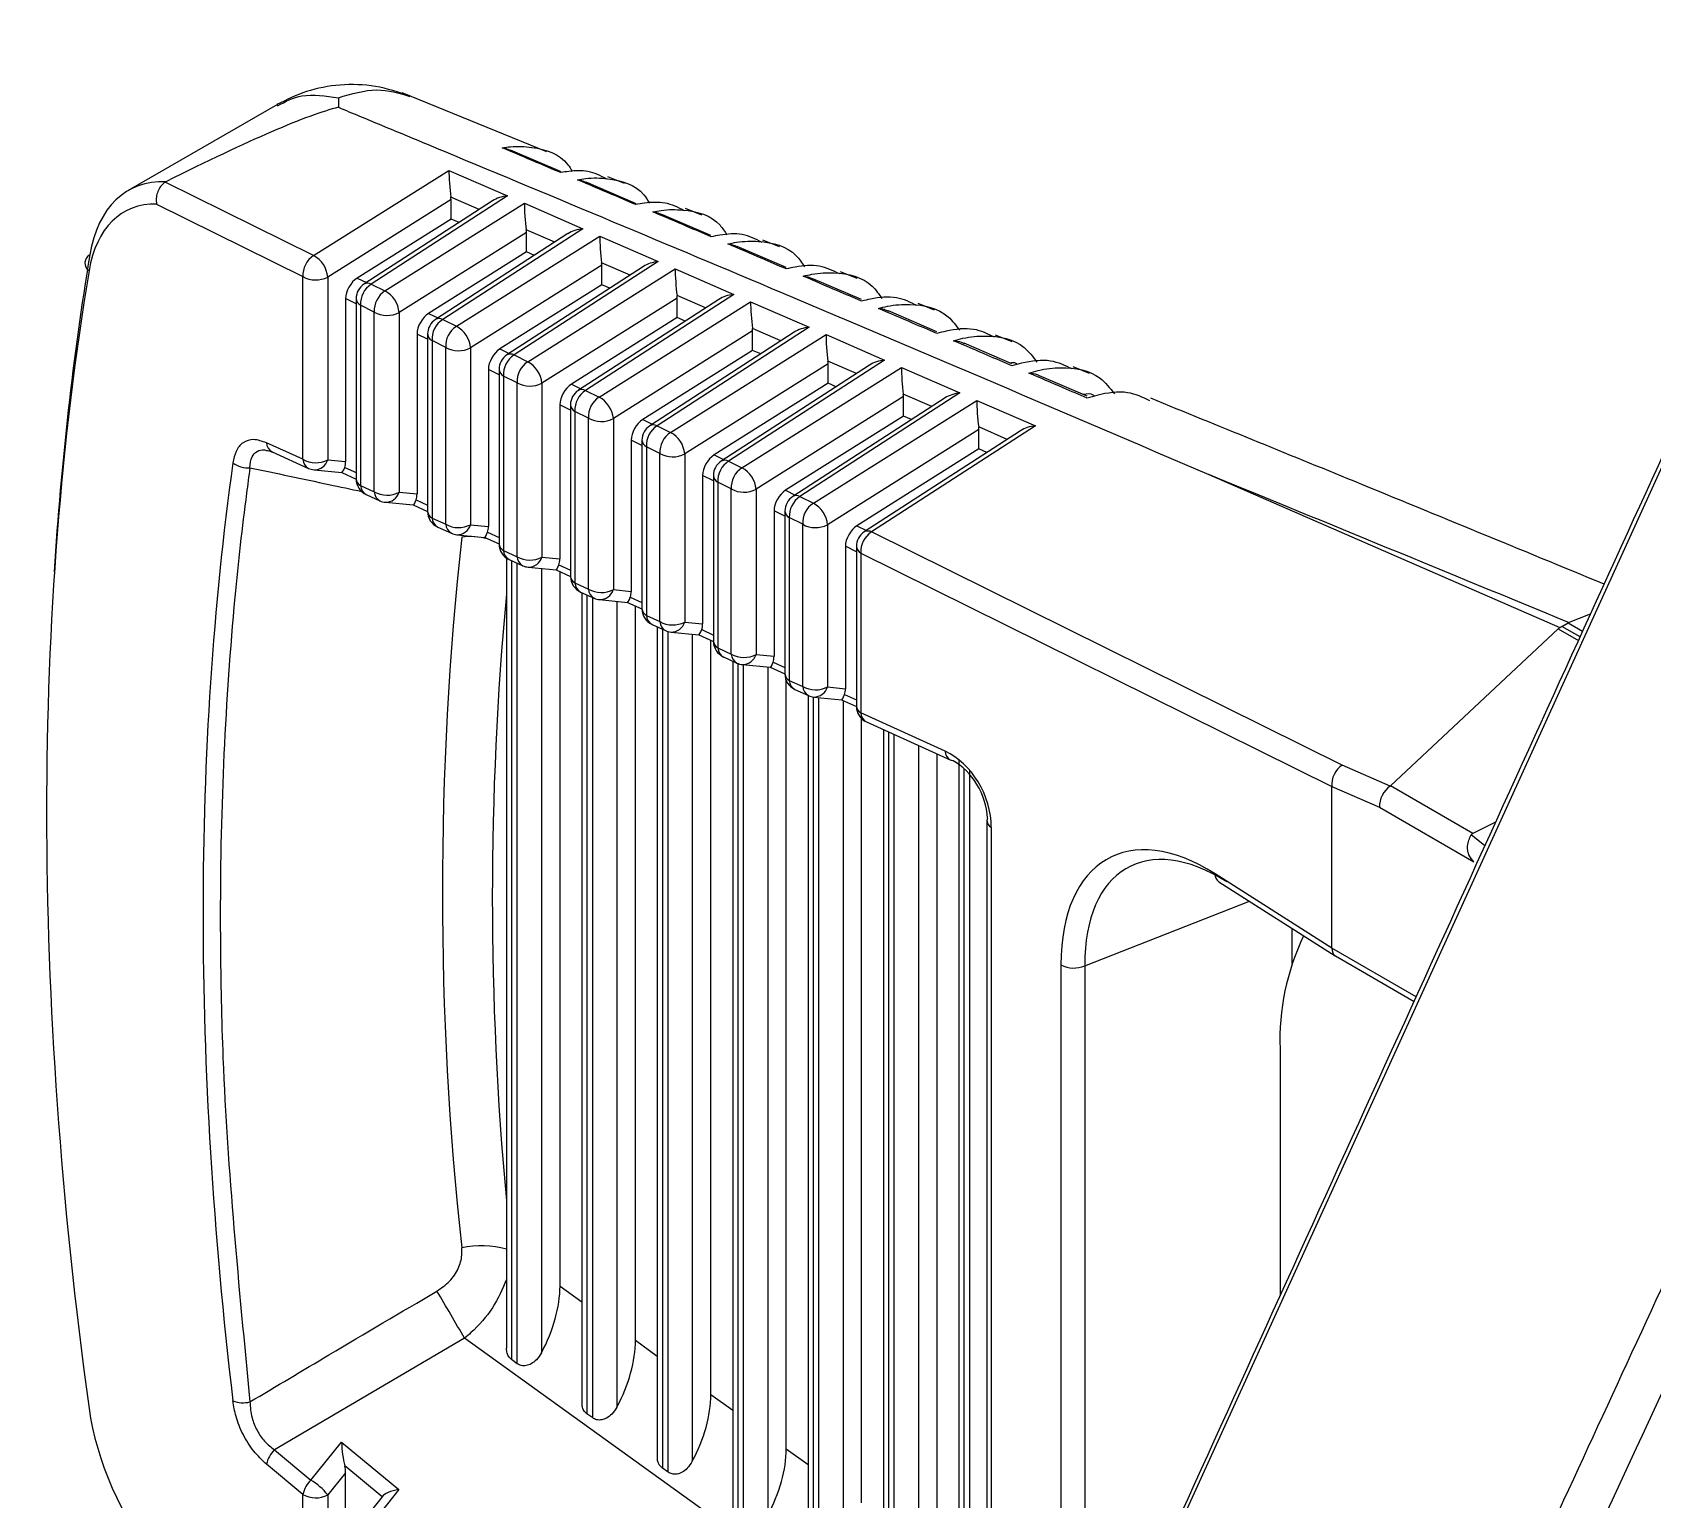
# Model space of a CAD drawing. Extents: x 8 to 113, y 1 to 87.
# Drawn here: x 74.687 to 75.629, y 69.517 to 70.37 of the extents above; entities that cross this region are included whole.
import ezdxf

# ---------------------------------------------------------------- set-up
doc = ezdxf.new("R2010")
doc.units = 0
doc.header["$MEASUREMENT"] = 0
doc.layers.add('OBJECT', color=7, linetype='CONTINUOUS')

msp = doc.modelspace()

# ---------------------------------------------------------------- linework, layer by layer
at = {"layer": 'OBJECT'}
for p, q in [((74.86522, 70.33192), (74.86526, 70.32639)), ((74.98647, 70.30046), (74.90232, 70.33479)), ((74.82977, 70.32811), (74.74311, 70.27808)), ((74.99431, 70.28906), (74.96529, 70.30143)), ((74.85082, 70.24021), (74.92954, 70.28972)), ((74.92954, 70.28972), (74.96353, 70.27491)), ((75.03154, 70.28207), (75.02185, 70.28602)), ((74.76463, 70.2829), (74.7649, 70.28305)), ((74.85082, 70.24021), (74.76463, 70.2829)), ((75.03805, 70.27051), (75.00925, 70.28281)), ((74.75957, 70.2701), (74.84462, 70.22797)), ((74.93071, 70.27278), (74.85906, 70.22771)), ((74.95487, 70.27204), (74.88012, 70.22363)), ((74.96353, 70.27491), (74.88433, 70.22361)), ((74.89233, 70.21965), (74.97338, 70.27063)), ((74.94715, 70.26704), (74.9306, 70.27425)), ((74.93071, 70.26145), (74.93071, 70.27278)), ((74.97338, 70.27063), (75.00737, 70.25582)), ((75.07661, 70.26368), (75.06694, 70.26763)), ((74.93071, 70.26145), (74.87618, 70.22715)), ((74.93537, 70.25941), (74.93071, 70.26145)), ((75.0818, 70.25192), (75.0532, 70.26416)), ((74.97455, 70.25368), (74.90057, 70.20715)), ((74.99871, 70.25295), (74.92167, 70.20305)), ((75.00737, 70.25582), (74.92587, 70.20303)), ((74.93383, 70.19909), (75.01722, 70.25153)), ((74.99099, 70.24795), (74.97444, 70.25516)), ((74.97455, 70.24235), (74.97455, 70.25368)), ((75.01722, 70.25153), (75.05121, 70.23673)), ((75.12168, 70.24529), (75.11204, 70.24923)), ((74.97455, 70.24235), (74.91768, 70.20659)), ((74.97921, 70.24032), (74.97455, 70.24235)), ((75.12555, 70.2333), (75.09715, 70.24547)), ((75.01839, 70.23459), (74.94207, 70.18659)), ((75.04255, 70.23386), (74.96321, 70.18247)), ((75.05121, 70.23673), (74.96742, 70.18245)), ((74.97534, 70.17853), (75.06106, 70.23244)), ((75.03483, 70.22886), (75.01828, 70.23607)), ((75.01839, 70.22326), (75.01839, 70.23459)), ((75.06106, 70.23244), (75.09505, 70.21764)), ((75.16675, 70.22691), (75.15713, 70.23083)), ((74.84462, 70.12179), (74.84462, 70.22797)), ((74.85906, 70.22771), (74.85906, 70.12153)), ((74.87618, 70.22715), (74.88149, 70.22451)), ((74.88433, 70.22361), (74.89233, 70.21965)), ((75.01839, 70.22326), (74.95919, 70.18603)), ((75.02305, 70.22123), (75.01839, 70.22326)), ((75.1693, 70.21465), (75.14109, 70.22675)), ((74.86945, 70.21517), (74.86945, 70.12052)), ((74.87556, 70.21214), (74.86945, 70.21517)), ((74.87556, 70.21523), (74.87556, 70.11042)), ((74.88612, 70.20741), (74.87812, 70.21137)), ((74.87812, 70.21137), (74.87812, 70.10656)), ((75.06223, 70.2155), (74.98358, 70.16603)), ((75.08639, 70.21477), (75.00476, 70.16189)), ((75.09505, 70.21764), (75.00896, 70.16187)), ((75.01685, 70.15796), (75.1049, 70.21335)), ((75.07868, 70.20977), (75.06212, 70.21698)), ((75.06223, 70.20417), (75.06223, 70.2155)), ((75.1049, 70.21335), (75.1389, 70.19854)), ((75.21182, 70.20852), (75.20222, 70.21243)), ((74.88612, 70.10292), (74.88612, 70.20741)), ((74.90057, 70.20715), (74.90057, 70.10266)), ((74.91768, 70.20659), (74.92304, 70.20394)), ((74.92587, 70.20303), (74.93383, 70.19909)), ((75.06223, 70.20417), (75.00069, 70.16547)), ((75.0669, 70.20214), (75.06223, 70.20417)), ((75.21306, 70.19596), (75.18504, 70.208)), ((74.91096, 70.19461), (74.91096, 70.10165)), ((74.9171, 70.19156), (74.91096, 70.19461)), ((74.9171, 70.19465), (74.9171, 70.09153)), ((74.92763, 70.18685), (74.91967, 70.19079)), ((74.91967, 70.19079), (74.91967, 70.08767)), ((75.10607, 70.19641), (75.02509, 70.14547)), ((75.13023, 70.19567), (75.0463, 70.14131)), ((75.1389, 70.19854), (75.05051, 70.14129)), ((75.05835, 70.1374), (75.14874, 70.19425)), ((75.12252, 70.19067), (75.10596, 70.19788)), ((75.10607, 70.18508), (75.10607, 70.19641)), ((75.14874, 70.19425), (75.18274, 70.17945)), ((75.25689, 70.19013), (75.24731, 70.19404)), ((75.67007, 70.19531), (75.30844, 69.40181)), ((74.92763, 70.08405), (74.92763, 70.18685)), ((74.94207, 70.18659), (74.94207, 70.0838)), ((74.95919, 70.18603), (74.96458, 70.18336)), ((74.96742, 70.18245), (74.97534, 70.17853)), ((75.10607, 70.18508), (75.0422, 70.14491)), ((75.11074, 70.18304), (75.10607, 70.18508)), ((75.25681, 70.17725), (75.22898, 70.18922)), ((74.95247, 70.17405), (74.95247, 70.08279)), ((74.95865, 70.17098), (74.95247, 70.17405)), ((74.95865, 70.17407), (74.95865, 70.07265)), ((75.14991, 70.17731), (75.06659, 70.12491)), ((75.17407, 70.17658), (75.08785, 70.12073)), ((75.18274, 70.17945), (75.09205, 70.12071)), ((75.09986, 70.11684), (75.19258, 70.17516)), ((75.16636, 70.17158), (75.1498, 70.17879)), ((75.14991, 70.16598), (75.14991, 70.17731)), ((75.19258, 70.17516), (75.22658, 70.16036)), ((75.30197, 70.17174), (75.2924, 70.17564)), ((74.96914, 70.16629), (74.96121, 70.17021)), ((74.96121, 70.17021), (74.96121, 70.06879)), ((74.96914, 70.06519), (74.96914, 70.16629)), ((74.98358, 70.16603), (74.98358, 70.06493)), ((75.00069, 70.16547), (75.00613, 70.16278)), ((75.14991, 70.16598), (75.08371, 70.12434)), ((75.15458, 70.16395), (75.14991, 70.16598)), ((75.30057, 70.1585), (75.27293, 70.17041)), ((74.99397, 70.15348), (74.99397, 70.06392)), ((75.00019, 70.15041), (74.99397, 70.15348)), ((75.00019, 70.15349), (75.00019, 70.05377)), ((75.00896, 70.16187), (75.01685, 70.15796)), ((75.19375, 70.15822), (75.1081, 70.10435)), ((75.21792, 70.15749), (75.12939, 70.10015)), ((75.22658, 70.16036), (75.1336, 70.10013)), ((75.14137, 70.09628), (75.23642, 70.15607)), ((75.2102, 70.15249), (75.19364, 70.1597)), ((75.19375, 70.14689), (75.19375, 70.15822)), ((75.23642, 70.15607), (75.27042, 70.14126)), ((75.01064, 70.14573), (75.00276, 70.14963)), ((75.00276, 70.14963), (75.00276, 70.04991)), ((75.01064, 70.04632), (75.01064, 70.14573)), ((75.02509, 70.14547), (75.02509, 70.04607)), ((75.0422, 70.14491), (75.04767, 70.1422)), ((75.19375, 70.14689), (75.12521, 70.10378)), ((75.19842, 70.14486), (75.19375, 70.14689)), ((75.05051, 70.14129), (75.05835, 70.1374)), ((75.23759, 70.13913), (75.14961, 70.08379)), ((75.26176, 70.1384), (75.17093, 70.07957)), ((75.27042, 70.14126), (75.17514, 70.07955)), ((75.25404, 70.1334), (75.23748, 70.1406)), ((75.23759, 70.1278), (75.23759, 70.13913)), ((74.84462, 70.12179), (74.82345, 70.13141)), ((74.82471, 70.12665), (74.82629, 70.12624)), ((74.82675, 70.12616), (74.84791, 70.11654)), ((75.03548, 70.13292), (75.03548, 70.04506)), ((75.04174, 70.12983), (75.03548, 70.13292)), ((75.04174, 70.13291), (75.04174, 70.03489)), ((75.05215, 70.12517), (75.0443, 70.12905)), ((75.0443, 70.12905), (75.0443, 70.03103)), ((75.05215, 70.02746), (75.05215, 70.12517)), ((75.06659, 70.12491), (75.06659, 70.0272)), ((75.23759, 70.1278), (75.16672, 70.08322)), ((75.24226, 70.12577), (75.23759, 70.1278)), ((74.85108, 70.11569), (74.86729, 70.11412)), ((74.85906, 70.12153), (74.86945, 70.12052)), ((74.86891, 70.11712), (74.87556, 70.1141)), ((75.08371, 70.12434), (75.08922, 70.12162)), ((75.09205, 70.12071), (75.09986, 70.11684)), ((74.86728, 70.11412), (74.87556, 70.11035)), ((74.87812, 70.10656), (74.88612, 70.10292)), ((75.07699, 70.11236), (75.07699, 70.02619)), ((75.08328, 70.10925), (75.07699, 70.11236)), ((75.08328, 70.11234), (75.08328, 70.016)), ((75.09366, 70.10461), (75.08585, 70.10847)), ((75.08585, 70.10847), (75.08585, 70.01214)), ((75.37122, 70.11295), (75.57526, 70.02409)), ((74.88142, 70.10131), (74.88942, 70.09768)), ((74.89259, 70.09683), (74.9088, 70.09525)), ((74.90057, 70.10266), (74.91096, 70.10165)), ((74.91042, 70.09825), (74.9171, 70.09521)), ((75.09366, 70.00859), (75.09366, 70.10461)), ((75.1081, 70.10435), (75.1081, 70.00834)), ((75.12521, 70.10378), (75.13076, 70.10104)), ((75.1336, 70.10013), (75.14137, 70.09628)), ((74.90878, 70.09525), (74.9171, 70.09147)), ((74.91967, 70.08767), (74.92763, 70.08405)), ((75.11849, 70.0918), (75.11849, 70.00733)), ((75.12483, 70.08867), (75.11849, 70.0918)), ((75.12483, 70.09176), (75.12483, 69.99712)), ((75.13516, 70.08404), (75.12739, 70.08789)), ((75.12739, 70.08789), (75.12739, 69.99326)), ((74.92296, 70.08243), (74.93093, 70.07881)), ((74.93409, 70.07796), (74.95031, 70.07638)), ((74.94207, 70.0838), (74.95247, 70.08279)), ((74.95192, 70.07939), (74.95865, 70.07633)), ((75.13516, 69.98973), (75.13516, 70.08404)), ((75.14961, 70.08379), (75.14961, 69.98947)), ((75.16672, 70.08322), (75.17231, 70.08046)), ((75.44877, 69.94401), (75.17514, 70.07955)), ((74.95029, 70.07639), (74.95865, 70.07259)), ((74.96121, 70.06879), (74.96914, 70.06519)), ((75.16, 70.07124), (75.16, 69.98846)), ((75.16637, 70.06809), (75.16, 70.07124)), ((75.16637, 70.07118), (75.16637, 69.97824)), ((74.96296, 70.06443), (74.96296, 69.60524)), ((74.96451, 70.06355), (74.97243, 70.05995)), ((74.96589, 70.06292), (74.96589, 69.59856)), ((74.96924, 69.59615), (74.96924, 70.0614)), ((74.9756, 70.0591), (74.99181, 70.05752)), ((74.98358, 70.06493), (74.99397, 70.06392)), ((74.99343, 70.06052), (75.00019, 70.05745)), ((75.16894, 70.06731), (75.44274, 69.93169)), ((75.16894, 70.06731), (75.16894, 69.97438)), ((74.98332, 70.05835), (74.98332, 69.60248)), ((74.99179, 70.05752), (75.00019, 70.0537)), ((74.99408, 69.6413), (74.99408, 70.05648)), ((75.00276, 70.04991), (75.01064, 70.04632)), ((75.00605, 70.04467), (75.01394, 70.04108)), ((75.0068, 70.04433), (75.0068, 69.57372)), ((75.00973, 70.04299), (75.00973, 69.56704)), ((75.01308, 69.56463), (75.01308, 70.04147)), ((75.01711, 70.04023), (75.03332, 70.03865)), ((75.02509, 70.04607), (75.03548, 70.04506)), ((75.03494, 70.04166), (75.04174, 70.03857)), ((75.02716, 70.03925), (75.02716, 69.57095)), ((75.0333, 70.03866), (75.04174, 70.03482)), ((75.03792, 69.60977), (75.03792, 70.03656)), ((75.0443, 70.03103), (75.05215, 70.02746)), ((75.58039, 70.02699), (75.59321, 70.03203)), ((75.0476, 70.02578), (75.05545, 70.02222)), ((75.05064, 70.0244), (75.05064, 69.54219)), ((75.05357, 70.02307), (75.05357, 69.53551)), ((75.05692, 69.5331), (75.05692, 70.02168)), ((75.05861, 70.02137), (75.07483, 70.01979)), ((75.06659, 70.0272), (75.07699, 70.02619)), ((75.07644, 70.02279), (75.08328, 70.01968)), ((75.47687, 69.93197), (75.57445, 70.02325)), ((75.57445, 70.02325), (75.58613, 70.01651)), ((75.57643, 70.0247), (75.58011, 70.02682)), ((75.58706, 70.01857), (75.57643, 70.0247)), ((75.58011, 70.02682), (75.5886, 70.02192)), ((75.071, 70.02016), (75.071, 69.53943)), ((75.07481, 70.01979), (75.08328, 70.01594)), ((75.08176, 69.57825), (75.08176, 70.01663)), ((75.08585, 70.01214), (75.09366, 70.00859)), ((75.08914, 70.0069), (75.09695, 70.00335)), ((75.09448, 70.00447), (75.09448, 69.51067)), ((75.09741, 70.00316), (75.09741, 69.50399)), ((75.10012, 70.0025), (75.11633, 70.00092)), ((75.10076, 69.50158), (75.10076, 70.00244)), ((75.1081, 70.00834), (75.11849, 70.00733)), ((75.11795, 70.00393), (75.12483, 70.0008)), ((75.11484, 70.00107), (75.11484, 69.5079)), ((75.11631, 70.00092), (75.12483, 69.99706)), ((75.1256, 69.54672), (75.1256, 69.99326)), ((75.12739, 69.99326), (75.13516, 69.98973)), ((75.13069, 69.98802), (75.13846, 69.98449)), ((75.13832, 69.98455), (75.13832, 69.47914)), ((75.14125, 69.98368), (75.14125, 69.47246)), ((75.14163, 69.98364), (75.15784, 69.98206)), ((75.14961, 69.98947), (75.16, 69.98846)), ((75.15946, 69.98506), (75.16637, 69.98192)), ((75.1446, 69.47005), (75.1446, 69.98335)), ((75.15782, 69.98206), (75.16637, 69.97817)), ((75.15868, 69.98167), (75.15868, 69.47638)), ((75.21798, 69.95209), (75.16894, 69.97438)), ((75.16944, 69.5152), (75.16944, 69.97103)), ((75.17223, 69.96913), (75.22127, 69.94685)), ((75.18216, 69.96462), (75.18216, 69.44762)), ((75.18509, 69.96329), (75.18509, 69.44094)), ((75.18844, 69.43853), (75.18844, 69.96177)), ((75.20252, 69.95537), (75.20252, 69.44485)), ((75.21328, 69.48367), (75.21328, 69.95048)), ((75.226, 69.94713), (75.226, 69.4161)), ((75.22893, 69.94208), (75.22893, 69.40941)), ((75.23228, 69.407), (75.23228, 69.94106)), ((75.47671, 69.93184), (75.44877, 69.94401)), ((75.44274, 69.83775), (75.44274, 69.93163)), ((75.44274, 69.93163), (75.47044, 69.91957)), ((75.52472, 69.90435), (75.47687, 69.93197)), ((75.47044, 69.91957), (75.52527, 69.88791)), ((75.24226, 69.91178), (75.24226, 69.3636)), ((75.53797, 69.9109), (75.52472, 69.90435)), ((75.24482, 69.90792), (75.24482, 69.36508)), ((75.53175, 69.89722), (75.52388, 69.90358)), ((75.44274, 69.83775), (75.375, 69.88084)), ((75.37707, 69.87626), (75.44475, 69.83321)), ((75.2992, 69.82749), (75.39486, 69.86494)), ((75.41981, 69.82871), (75.41981, 69.84908)), ((75.44274, 69.83775), (75.44274, 69.83775)), ((75.4918, 69.80943), (75.44274, 69.83775)), ((75.44488, 69.83314), (75.49058, 69.80675)), ((75.28534, 69.38847), (75.28534, 69.82805)), ((75.2992, 69.82749), (75.2992, 69.39647)), ((75.41269, 69.77909), (75.41269, 69.63554)), ((74.99408, 69.6413), (75.0068, 69.63215)), ((74.93852, 69.611), (74.8281, 69.54611)), ((75.24226, 69.39259), (74.93852, 69.611)), ((75.03792, 69.60977), (75.05064, 69.60063)), ((74.96924, 69.59615), (74.96589, 69.59856)), ((75.08176, 69.57825), (75.09448, 69.5691)), ((75.01308, 69.56463), (75.00973, 69.56704)), ((74.84926, 69.52856), (74.86711, 69.55055)), ((74.86711, 69.55055), (74.90032, 69.52303)), ((74.8281, 69.54611), (74.84926, 69.52856)), ((75.1256, 69.54672), (75.13832, 69.53758)), ((74.84462, 69.52016), (74.82345, 69.5377)), ((74.86945, 69.53271), (74.85906, 69.5199)), ((74.89063, 69.5188), (74.86891, 69.5368)), ((74.86945, 69.43806), (74.86945, 69.53271)), ((75.05692, 69.5331), (75.05357, 69.53551)), ((74.90032, 69.52303), (74.88277, 69.50079)), ((74.84462, 69.41397), (74.84462, 69.52016)), ((74.85906, 69.5199), (74.85906, 69.41372)), ((74.89066, 69.51884), (74.87771, 69.50245))]:
    msp.add_line(p, q, dxfattribs=at)
at = {"layer": 'OBJECT', "flags": 128}
msp.add_lwpolyline([(75.22262, 69.94646), (75.22173, 69.94667), (75.22127, 69.94685)], dxfattribs=at)
at = {"layer": 'OBJECT'}
for centre, radius, start, end in [((74.7233, 70.23588), 0.00543, 117.55045, 236.57987), ((74.85821, 70.22877), 0.01361, 122.85681, 183.38222), ((74.8432, 70.22622), 0.01593, 5.38115, 61.42717), ((74.85208, 70.24127), 0.01525, 240.71997, 297.24676), ((74.88556, 70.21523), 0.01, 122.93169, 180), ((74.89171, 70.21218), 0.01361, 122.85589, 183.38369), ((74.88221, 70.21974), 0.00441, 61.31839, 118.2245), ((74.89971, 70.20821), 0.01361, 122.85229, 183.38674), ((74.88471, 70.20566), 0.01593, 5.38145, 61.42687), ((74.88034, 70.21563), 0.0048, 184.74166, 242.4728), ((74.89358, 70.22071), 0.01525, 240.72035, 297.24638), ((74.9271, 70.19465), 0.01, 122.93169, 180), ((74.93326, 70.1916), 0.01361, 122.85351, 183.38352), ((74.92375, 70.19916), 0.00441, 61.31238, 118.23868), ((74.92189, 70.19505), 0.0048, 184.73592, 242.47296), ((74.94122, 70.18765), 0.01361, 122.8526, 183.38443), ((74.92621, 70.1851), 0.01593, 5.38251, 61.42581), ((74.93509, 70.20015), 0.01525, 240.71941, 297.24639), ((74.96865, 70.17407), 0.01, 122.93169, 180), ((74.9748, 70.17102), 0.01361, 122.85679, 183.38278), ((74.9653, 70.17858), 0.00441, 61.31521, 118.2342), ((74.96343, 70.17447), 0.0048, 184.73929, 242.47516), ((74.98272, 70.16709), 0.01361, 122.85351, 183.38352), ((74.96772, 70.16454), 0.01593, 5.38304, 61.42528), ((74.9766, 70.17959), 0.01525, 240.72114, 297.24466), ((75.00684, 70.158), 0.00441, 61.30906, 118.24035), ((75.01019, 70.15349), 0.01, 122.93169, 180), ((75.00498, 70.15389), 0.0048, 184.73668, 242.47515), ((75.01634, 70.15044), 0.01361, 122.85349, 183.38408), ((75.02423, 70.14653), 0.01361, 122.8559, 183.38312), ((75.00923, 70.14398), 0.01593, 5.38115, 61.42717), ((75.0181, 70.15903), 0.01525, 240.71997, 297.24676), ((75.05174, 70.13291), 0.01, 122.93169, 180), ((75.05789, 70.12986), 0.01361, 122.85745, 183.38158), ((75.04839, 70.13742), 0.00441, 61.31663, 118.23443), ((75.06574, 70.12597), 0.01361, 122.85351, 183.38352), ((75.05074, 70.12342), 0.01593, 5.38145, 61.42687), ((74.82955, 70.13158), 0.0061, 181.6742, 242.64392), ((75.04652, 70.13331), 0.0048, 184.74089, 242.47061), ((75.05961, 70.13847), 0.01525, 240.71883, 297.24697), ((74.81234, 70.13072), 0.01387, 232.4664, 276.17276), ((74.85208, 70.13509), 0.01525, 240.71997, 297.24676), ((74.85094, 70.12211), 0.00634, 182.90656, 241.41377), ((74.85205, 70.12565), 0.01, 245.55752, 264.43849), ((74.85132, 70.12374), 0.00805, 268.31878, 344.04756), ((75.09328, 70.11234), 0.01, 122.93169, 180), ((75.09943, 70.10928), 0.01361, 122.85349, 183.38408), ((75.08993, 70.11684), 0.00441, 61.30906, 118.24035), ((75.10724, 70.10541), 0.01361, 122.8526, 183.38443), ((75.09224, 70.10285), 0.01593, 5.38251, 61.42581), ((74.88556, 70.11042), 0.01, 180, 245.55752), ((74.88034, 70.11081), 0.0048, 184.74166, 242.4728), ((74.88445, 70.10688), 0.00634, 182.90504, 241.41308), ((75.08807, 70.11273), 0.0048, 184.73668, 242.47515), ((74.89358, 70.11622), 0.01525, 240.72035, 297.24638), ((74.89245, 70.10324), 0.00634, 182.90291, 241.41536), ((74.89356, 70.10678), 0.01, 245.55752, 264.43849), ((74.89262, 70.10515), 0.00832, 269.75956, 342.60677), ((75.10112, 70.11791), 0.01525, 240.71996, 297.24584), ((75.13483, 70.09176), 0.01, 122.93169, 180), ((75.14098, 70.0887), 0.01361, 122.85681, 183.38222), ((75.13148, 70.09626), 0.00441, 61.32649, 118.22456), ((74.9271, 70.09153), 0.01, 180, 245.55752), ((74.92189, 70.09193), 0.0048, 184.73592, 242.47296), ((74.926, 70.088), 0.00634, 182.91188, 241.40845), ((75.12961, 70.09215), 0.0048, 184.74089, 242.47061), ((75.14875, 70.08485), 0.01361, 122.85681, 183.38222), ((75.13375, 70.08229), 0.01593, 5.38115, 61.42717), ((74.93509, 70.09736), 0.01525, 240.71941, 297.24639), ((74.93396, 70.08438), 0.00634, 182.91188, 241.40845), ((74.93506, 70.08792), 0.01, 245.55752, 264.43849), ((74.93413, 70.08629), 0.00832, 269.75748, 342.60632), ((75.14262, 70.09735), 0.01525, 240.71938, 297.24734), ((75.17637, 70.07118), 0.01, 122.93169, 180), ((75.18252, 70.06812), 0.01361, 122.85135, 183.38532), ((75.17302, 70.07568), 0.00441, 61.30883, 118.23406), ((76.83485, 69.87001), 1.90913, 173.78748, 186.21252), ((74.94151, 70.03106), 0.04579, 76.85015, 95.74201), ((74.96865, 70.07265), 0.01, 180, 245.55752), ((74.96343, 70.07305), 0.0048, 184.73929, 242.47516), ((74.96754, 70.06911), 0.00634, 182.90368, 241.41444), ((75.17116, 70.07157), 0.0048, 184.73668, 242.47515), ((74.9766, 70.07849), 0.01525, 240.72114, 297.24466), ((74.97546, 70.06551), 0.00634, 182.90365, 241.41668), ((74.97657, 70.06905), 0.01, 245.55752, 264.43849), ((74.97564, 70.06742), 0.00832, 269.75924, 342.60456), ((75.01019, 70.05377), 0.01, 180, 245.55752), ((75.00498, 70.05417), 0.0048, 184.73668, 242.47515), ((75.00909, 70.05023), 0.00634, 182.91188, 241.40845), ((76.84033, 69.86723), 1.88562, 174.63613, 185.36387), ((75.0181, 70.05963), 0.01525, 240.71997, 297.24676), ((75.01697, 70.04665), 0.00634, 182.90656, 241.41377), ((75.01808, 70.05019), 0.01, 245.55752, 264.43849), ((75.01714, 70.04856), 0.00832, 269.75337, 342.61073), ((75.05174, 70.03489), 0.01, 180, 245.55752), ((75.04652, 70.03528), 0.0048, 184.74089, 242.47061), ((75.05063, 70.03135), 0.00634, 182.90365, 241.41668), ((75.05961, 70.04076), 0.01525, 240.71883, 297.24697), ((75.05848, 70.02778), 0.00634, 182.90897, 241.41137), ((75.05958, 70.03132), 0.01, 245.55752, 264.43849), ((75.05865, 70.02969), 0.00832, 269.75626, 342.60753), ((75.09328, 70.016), 0.01, 180, 245.55752), ((75.08807, 70.0164), 0.0048, 184.73668, 242.47515), ((75.09218, 70.01246), 0.00634, 182.91327, 241.40485), ((75.10112, 70.0219), 0.01525, 240.71996, 297.24584), ((75.09999, 70.00892), 0.00634, 182.90911, 241.40886), ((75.10109, 70.01245), 0.01, 245.55752, 264.43849), ((75.10016, 70.01083), 0.00832, 269.75541, 342.60839), ((75.13483, 69.99712), 0.01, 180, 245.55752), ((75.12961, 69.99752), 0.0048, 184.74089, 242.47061), ((75.13372, 69.99358), 0.00634, 182.90083, 241.41951), ((75.14262, 70.00303), 0.01525, 240.71938, 297.24734), ((75.14149, 69.99005), 0.00634, 182.90365, 241.41668), ((75.1426, 69.99359), 0.01, 245.55752, 264.43849), ((75.14166, 69.99196), 0.00832, 269.75614, 342.6102), ((75.17637, 69.97824), 0.01, 180, 245.55752), ((75.17116, 69.97863), 0.0048, 184.73668, 242.47515), ((75.17504, 69.97456), 0.0061, 181.67499, 242.64314), ((75.2243, 69.95241), 0.00634, 182.91188, 241.40845), ((75.24575, 69.91177), 0.00349, 154.46811, 179.84322), ((75.24707, 69.91219), 0.00483, 184.94002, 242.27181), ((75.38, 69.88034), 0.00503, 174.35465, 234.26335), ((75.55292, 69.78422), 0.14033, 154.38255, 182.09613), ((75.29282, 69.84148), 0.01538, 240.86658, 294.49616), ((74.94856, 69.61231), 0.05241, 74.05361, 102.82111), ((73.24223, 68.64009), 1.9545, 29.78582, 30.71451), ((74.80975, 69.59041), 0.01696, 249.768, 283.91384), ((74.83913, 69.53453), 0.01599, 133.60833, 168.5589), ((74.86029, 69.51698), 0.016, 133.60999, 168.5565), ((74.82855, 69.49526), 0.03922, 38.91493, 58.11365), ((74.85208, 69.53346), 0.01525, 240.71997, 297.24676)]:
    msp.add_arc(centre, radius, start, end, dxfattribs=at)
for centre, major_axis, ratio, start_param, end_param in [((73.2704, 69.28934), (1.61042, 1.03656), 0.039919, 0.11575, 0.356864), ((74.93077, 70.28134), (-0.00085, 0.01127), 0.079449, 0.72669, 2.245127), ((74.8002, 70.17248), (-0.05582, 0.1063), 0.548821, 5.972242, 6.908863), ((74.79277, 70.16861), (-0.05084, 0.09763), 0.546171, 5.989112, 6.910646), ((74.92364, 70.27686), (-0.00499, 0.00867), 0.577651, 3.928719, 4.102619), ((74.96476, 70.26654), (0.01405, 0.00116), 0.599576, 1.609114, 2.301123), ((74.97461, 70.26225), (-0.00085, 0.01127), 0.079449, 0.72669, 2.245127), ((74.96748, 70.25776), (-0.00499, 0.00867), 0.577651, 3.928719, 4.102619), ((75.0086, 70.24744), (0.01405, 0.00116), 0.599576, 1.609114, 2.301123), ((75.01845, 70.24316), (-0.00085, 0.01127), 0.079449, 0.72669, 2.245127), ((76.20331, 68.95779), (-1.04028, 1.99674), 0.546312, 0.627366, 0.735835), ((76.19588, 68.95393), (-1.0353, 1.98807), 0.546171, 0.62746, 0.990968), ((75.01132, 70.23867), (-0.00499, 0.00867), 0.577651, 3.928719, 4.102619), ((75.05244, 70.22835), (0.01405, 0.00116), 0.599576, 1.609114, 2.301123), ((75.06229, 70.22406), (-0.00085, 0.01127), 0.079449, 0.72669, 2.245127), ((74.87659, 70.21917), (0.00503, 0.00866), 0.585467, 0.839536, 2.351618), ((75.05516, 70.21958), (-0.00499, 0.00867), 0.577651, 3.928719, 4.102619), ((75.09629, 70.20926), (0.01405, 0.00116), 0.599576, 1.609114, 2.301123), ((75.10613, 70.20497), (-0.00085, 0.01127), 0.079449, 0.72669, 2.245127), ((74.9181, 70.19861), (0.00503, 0.00866), 0.585467, 0.839536, 2.351618), ((75.099, 70.20048), (-0.00499, 0.00867), 0.577651, 3.928719, 4.102619), ((75.14013, 70.19017), (0.01405, 0.00116), 0.599576, 1.609114, 2.301123), ((75.14997, 70.18588), (-0.00085, 0.01127), 0.079449, 0.72669, 2.245127), ((74.95961, 70.17805), (0.00503, 0.00866), 0.585467, 0.839536, 2.351618), ((75.14284, 70.18139), (-0.00499, 0.00867), 0.577651, 3.928719, 4.102619), ((75.18397, 70.17107), (0.01405, 0.00116), 0.599576, 1.609114, 2.301123), ((75.19381, 70.16679), (-0.00085, 0.01127), 0.079449, 0.72669, 2.245127), ((75.00111, 70.15749), (0.00503, 0.00866), 0.585467, 0.839536, 2.351618), ((75.18668, 70.1623), (-0.00499, 0.00867), 0.577651, 3.928719, 4.102619), ((75.22781, 70.15198), (0.01405, 0.00116), 0.599576, 1.609114, 2.301123), ((75.23765, 70.14769), (-0.00085, 0.01127), 0.079449, 0.72669, 2.245127), ((75.04262, 70.13693), (0.00503, 0.00866), 0.585467, 0.839536, 2.351618), ((75.23052, 70.14321), (-0.00499, 0.00867), 0.577651, 3.928719, 4.102619), ((75.27165, 70.13289), (0.01405, 0.00116), 0.599576, 1.609114, 2.301123), ((76.24019, 68.9255), (-1.00355, 1.9254), 0.546183, 0.65427, 0.963299), ((74.8699, 70.12391), (0.00262, 0.00979), 0.106887, 3.123822, 3.974977), ((74.86276, 70.1246), (-0.00385, 0.01007), 0.543423, 3.692597, 4.098858), ((75.08413, 70.11637), (0.00503, 0.00866), 0.585467, 0.839536, 2.351618), ((76.95831, 67.94471), (13.55466, -5.79644), 0.094066, 1.712751, 1.728263), ((74.91141, 70.10504), (0.00262, 0.00979), 0.106887, 3.123822, 3.974977), ((74.90427, 70.10574), (-0.00385, 0.01007), 0.543423, 3.692597, 4.098858), ((75.12563, 70.09581), (0.00503, 0.00866), 0.585467, 0.839536, 2.351618), ((74.95291, 70.08618), (0.00262, 0.00979), 0.106887, 3.123822, 3.974977), ((74.94577, 70.08687), (-0.00385, 0.01007), 0.543423, 3.692597, 4.098858), ((75.16714, 70.07525), (0.00503, 0.00866), 0.585467, 0.839536, 2.351618), ((74.99442, 70.06731), (0.00262, 0.00979), 0.106887, 3.123822, 3.974977), ((74.98728, 70.06801), (-0.00385, 0.01007), 0.543423, 3.692597, 4.098858), ((75.03593, 70.04845), (0.00262, 0.00979), 0.106887, 3.123822, 3.974977), ((75.02879, 70.04914), (-0.00385, 0.01007), 0.543423, 3.692597, 4.098858), ((75.07743, 70.02958), (0.00262, 0.00979), 0.106887, 3.123822, 3.974977), ((75.07029, 70.03028), (-0.00385, 0.01007), 0.543423, 3.692597, 4.098858), ((74.88489, 70.32594), (0.69197, -0.29935), 0.11077, 6.235019, 6.248108), ((74.88536, 70.32566), (0.69558, -0.29623), 0.103903, 6.192142, 6.205233), ((74.88904, 70.32779), (0.69558, -0.29623), 0.103903, 6.205233, 6.208574), ((75.11894, 70.01072), (0.00262, 0.00979), 0.106887, 3.123822, 3.974977), ((75.1118, 70.01141), (-0.00385, 0.01007), 0.543423, 3.692597, 4.098858), ((75.16045, 69.99185), (0.00262, 0.00979), 0.106887, 3.123822, 3.974977), ((75.15331, 69.99255), (-0.00385, 0.01007), 0.543423, 3.692597, 4.098858), ((75.21291, 69.91639), (-0.01678, 0.03637), 0.746233, 4.158516, 5.570042), ((75.22035, 69.92025), (-0.01275, 0.02722), 0.6715, 4.16034, 5.571866), ((75.45, 69.93563), (0.00422, 0.00907), 0.65764, 0.784823, 2.296905), ((75.3159, 69.99403), (0.1268, -0.06259), 0.052184, 0.025754, 0.032108), ((75.47751, 69.92365), (0.00451, 0.00894), 0.611471, 0.803161, 2.321597), ((75.41941, 69.95719), (0.05766, -0.02495), 0.11077, 6.208839, 6.235019), ((75.37568, 69.76975), (-0.06218, 0.1204), 0.544409, 5.531781, 7.094981), ((75.38312, 69.77361), (-0.05848, 0.1111), 0.541805, 5.527777, 7.090977), ((75.55132, 69.88104), (0.02725, -0.02281), 0.225664, 3.042546, 3.183147), ((75.45, 69.84173), (0.00519, 0.00855), 0.59377, 2.36886, 3.15434), ((74.95128, 69.61707), (0.03015, 0.0521), 0.583023, 4.769095, 5.494025), ((74.99513, 69.58555), (0.03015, 0.0521), 0.583023, 4.769095, 5.494025), ((74.79277, 69.53986), (-0.05084, 0.09763), 0.546171, 0.990968, 1.912502), ((75.03897, 69.55402), (0.03015, 0.0521), 0.583023, 4.769095, 5.494025), ((74.8699, 69.54601), (-0.00138, 0.01392), 0.177178, 1.220717, 2.275128), ((75.08281, 69.5225), (0.03015, 0.0521), 0.583023, 4.769095, 5.494025), ((74.86276, 69.53721), (-0.00404, 0.01025), 0.521, 4.064683, 4.470943), ((74.90311, 69.51848), (0.01306, 0.00138), 0.372225, 1.746516, 2.800928)]:
    msp.add_ellipse(centre, major_axis=major_axis, ratio=ratio, start_param=start_param, end_param=end_param, dxfattribs=at)
for points, knots in [([(75.99975, 70.36991), (75.92173, 70.20088), (75.76974, 69.8716), (75.61741, 69.54199), (75.54328, 69.38158)], [0, 0, 0, 0, 0.513344, 1, 1, 1, 1]), ([(75.50193, 69.35266), (75.51496, 69.38092), (75.5882, 69.5397), (75.74455, 69.87825), (75.8875, 70.18827), (75.97031, 70.36787)], [0, 0, 0, 0, 0.083458, 0.469006, 1, 1, 1, 1]), ([(74.90673, 70.333), (74.90015, 70.33517), (74.88702, 70.3395), (74.86639, 70.33999), (74.84675, 70.33649), (74.83516, 70.33075), (74.82954, 70.32797)], [0, 0, 0, 0, 0.258967, 0.516542, 0.765564, 1, 1, 1, 1]), ([(74.82982, 70.32731), (74.83437, 70.3297), (74.84458, 70.33505), (74.85786, 70.33304), (74.86522, 70.33192)], [0, 0, 0, 0, 0.445445, 1, 1, 1, 1]), ([(74.86522, 70.33192), (74.87284, 70.33419), (74.88759, 70.33858), (74.90047, 70.33464), (74.9067, 70.33273)], [0, 0, 0, 0, 0.516126, 1, 1, 1, 1]), ([(74.86526, 70.32639), (74.86936, 70.32469), (74.88985, 70.31618), (74.97582, 70.2804), (75.14113, 70.21145), (75.28857, 70.14833), (75.37122, 70.11295)], [0, 0, 0, 0, 0.024148, 0.120739, 0.507103, 1, 1, 1, 1]), ([(74.96053, 70.30285), (74.9621, 70.30308), (74.96807, 70.30395), (74.98184, 70.3031), (74.99521, 70.29913), (75.00036, 70.29046), (75.00116, 70.2891)], [0, 0, 0, 0, 0.095579, 0.363592, 0.900436, 1, 1, 1, 1]), ([(74.99443, 70.28844), (74.98977, 70.29042), (74.97847, 70.29523), (74.96717, 70.30003), (74.96053, 70.30285)], [0, 0, 0, 0, 0.412318, 1, 1, 1, 1]), ([(74.96053, 70.30285), (74.96057, 70.30285), (74.96107, 70.30278), (74.96273, 70.30253), (74.9642, 70.30184), (74.96526, 70.30135)], [0, 0, 0, 0, 0.02605, 0.300975, 1, 1, 1, 1]), ([(74.9943, 70.28904), (74.99436, 70.28906), (74.99444, 70.28908), (74.99444, 70.28859), (74.99443, 70.28845), (74.99443, 70.28844)], [0, 0, 0, 0, 0.728288, 0.976187, 1, 1, 1, 1]), ([(75.02128, 70.28463), (75.01777, 70.28648), (75.01127, 70.2899), (75.0015, 70.28948), (74.99605, 70.28868), (74.99443, 70.28844)], [0, 0, 0, 0, 0.452485, 0.837194, 1, 1, 1, 1]), ([(75.00425, 70.28426), (75.00586, 70.28453), (75.0119, 70.28555), (75.02583, 70.28506), (75.03963, 70.2812), (75.04511, 70.27232), (75.04615, 70.27064)], [0, 0, 0, 0, 0.094758, 0.355723, 0.878339, 1, 1, 1, 1]), ([(74.76463, 70.2829), (74.76384, 70.28232), (74.76226, 70.28114), (74.76049, 70.27833), (74.75942, 70.2751), (74.75923, 70.27233), (74.75944, 70.2707), (74.75955, 70.27017), (74.75957, 70.2701)], [0, 0, 0, 0, 0.2192768, 0.4385033, 0.6592408, 0.8829816, 0.9858182, 1, 1, 1, 1]), ([(75.03816, 70.26981), (75.0335, 70.2718), (75.0222, 70.27662), (75.01089, 70.28143), (75.00425, 70.28426)], [0, 0, 0, 0, 0.412358, 1, 1, 1, 1]), ([(75.00425, 70.28426), (75.0043, 70.28425), (75.00492, 70.28418), (75.00666, 70.28392), (75.0082, 70.2832), (75.00921, 70.28272)], [0, 0, 0, 0, 0.024891, 0.35821, 1, 1, 1, 1]), ([(75.03804, 70.27048), (75.03809, 70.2705), (75.03817, 70.27053), (75.03816, 70.27001), (75.03816, 70.26982), (75.03816, 70.26981)], [0, 0, 0, 0, 0.665887, 0.977075, 1, 1, 1, 1]), ([(75.0664, 70.26627), (75.06281, 70.26813), (75.05595, 70.27169), (75.04566, 70.27109), (75.03982, 70.27009), (75.03816, 70.26981)], [0, 0, 0, 0, 0.4407288, 0.8415288, 1, 1, 1, 1]), ([(75.04798, 70.26562), (75.04962, 70.26594), (75.05572, 70.2671), (75.06982, 70.26697), (75.08406, 70.26323), (75.08988, 70.25416), (75.09115, 70.25217)], [0, 0, 0, 0, 0.09397, 0.348263, 0.857413, 1, 1, 1, 1]), ([(75.08188, 70.25115), (75.07722, 70.25314), (75.06592, 70.25797), (75.05462, 70.26279), (75.04798, 70.26562)], [0, 0, 0, 0, 0.412395, 1, 1, 1, 1]), ([(75.04798, 70.26562), (75.04802, 70.26562), (75.04877, 70.26554), (75.05059, 70.26528), (75.05219, 70.26452), (75.05316, 70.26407)], [0, 0, 0, 0, 0.023856, 0.410189, 1, 1, 1, 1]), ([(75.11151, 70.2479), (75.10783, 70.24978), (75.10062, 70.25345), (75.08983, 70.25267), (75.08358, 70.25147), (75.08188, 70.25115)], [0, 0, 0, 0, 0.430509, 0.8454545, 1, 1, 1, 1]), ([(75.0917, 70.24695), (75.09339, 70.24731), (75.09955, 70.24862), (75.11379, 70.24883), (75.12848, 70.24523), (75.13465, 70.23598), (75.13617, 70.2337)], [0, 0, 0, 0, 0.093216, 0.341179, 0.837566, 1, 1, 1, 1]), ([(75.12561, 70.23245), (75.12095, 70.23444), (75.10965, 70.23928), (75.09835, 70.24411), (75.0917, 70.24695)], [0, 0, 0, 0, 0.41243, 1, 1, 1, 1]), ([(75.0917, 70.24695), (75.09175, 70.24695), (75.09261, 70.24686), (75.09452, 70.24661), (75.09618, 70.24582), (75.09711, 70.24537)], [0, 0, 0, 0, 0.022935, 0.457641, 1, 1, 1, 1]), ([(75.15661, 70.22952), (75.15285, 70.23141), (75.14528, 70.23521), (75.13398, 70.23423), (75.12735, 70.23282), (75.12561, 70.23245)], [0, 0, 0, 0, 0.421623, 0.849027, 1, 1, 1, 1]), ([(75.13543, 70.22825), (75.13715, 70.22865), (75.14337, 70.2301), (75.15776, 70.23066), (75.17291, 70.22721), (75.17942, 70.2178), (75.1812, 70.21523)], [0, 0, 0, 0, 0.092489, 0.334446, 0.818717, 1, 1, 1, 1]), ([(75.16934, 70.21372), (75.16468, 70.21572), (75.15338, 70.22056), (75.14207, 70.2254), (75.13543, 70.22825)], [0, 0, 0, 0, 0.4124608, 1, 1, 1, 1]), ([(75.13543, 70.22825), (75.13548, 70.22824), (75.13646, 70.22816), (75.13845, 70.22791), (75.14017, 70.22708), (75.14105, 70.22665)], [0, 0, 0, 0, 0.0220601, 0.5011118, 1, 1, 1, 1]), ([(75.2017, 70.21113), (75.19786, 70.21303), (75.18994, 70.21694), (75.17813, 70.21577), (75.17111, 70.21413), (75.16934, 70.21372)], [0, 0, 0, 0, 0.413905, 0.85229, 1, 1, 1, 1]), ([(75.17916, 70.20951), (75.18092, 70.20995), (75.1872, 70.21155), (75.20172, 70.21244), (75.21733, 70.20916), (75.22421, 70.1996), (75.22624, 70.19676)], [0, 0, 0, 0, 0.091792, 0.328036, 0.800791, 1, 1, 1, 1]), ([(75.21307, 70.19496), (75.20841, 70.19696), (75.19711, 70.20181), (75.1858, 70.20666), (75.17916, 70.20951)], [0, 0, 0, 0, 0.412499, 1, 1, 1, 1]), ([(75.17916, 70.20951), (75.17921, 70.2095), (75.18031, 70.20942), (75.18238, 70.20918), (75.18416, 70.20831), (75.185, 70.2079)], [0, 0, 0, 0, 0.021314, 0.541088, 1, 1, 1, 1]), ([(75.24679, 70.19272), (75.24286, 70.19464), (75.23459, 70.19866), (75.22228, 70.19728), (75.21488, 70.19541), (75.21307, 70.19496)], [0, 0, 0, 0, 0.407204, 0.855288, 1, 1, 1, 1]), ([(75.22289, 70.19074), (75.22469, 70.19123), (75.23102, 70.19296), (75.24567, 70.19418), (75.26174, 70.19108), (75.26899, 70.18138), (75.2713, 70.17829)], [0, 0, 0, 0, 0.091121, 0.321928, 0.783727, 1, 1, 1, 1]), ([(75.25681, 70.17616), (75.25214, 70.17817), (75.24084, 70.18303), (75.22953, 70.18789), (75.22289, 70.19074)], [0, 0, 0, 0, 0.412524, 1, 1, 1, 1]), ([(75.22289, 70.19074), (75.22294, 70.19074), (75.22446, 70.19064), (75.22664, 70.19039), (75.22844, 70.18942), (75.22895, 70.18914)], [0, 0, 0, 0, 0.020587, 0.722202, 1, 1, 1, 1]), ([(75.66472, 70.18876), (75.62643, 70.10489), (75.5064, 69.84194), (75.38695, 69.57914), (75.3056, 69.40016)], [0, 0, 0, 0, 0.318953, 1, 1, 1, 1]), ([(75.25993, 70.17698), (75.2597, 70.17717), (75.25861, 70.17809), (75.25697, 70.17789), (75.25568, 70.17774)], [0, 0, 0, 0, 0.208961, 1, 1, 1, 1]), ([(75.29187, 70.1743), (75.28784, 70.17624), (75.27923, 70.18037), (75.26642, 70.17878), (75.25865, 70.17666), (75.25681, 70.17616)], [0, 0, 0, 0, 0.401412, 0.858051, 1, 1, 1, 1]), ([(75.26663, 70.17194), (75.26845, 70.17247), (75.27484, 70.17434), (75.28962, 70.17589), (75.30616, 70.17298), (75.31378, 70.16316), (75.31638, 70.15982)], [0, 0, 0, 0, 0.090474, 0.3161, 0.767462, 1, 1, 1, 1]), ([(75.30054, 70.15734), (75.29588, 70.15935), (75.28457, 70.16422), (75.27327, 70.16908), (75.26663, 70.17194)], [0, 0, 0, 0, 0.412558, 1, 1, 1, 1]), ([(75.26663, 70.17194), (75.26667, 70.17194), (75.2683, 70.17185), (75.27056, 70.17161), (75.27242, 70.1706), (75.27289, 70.17034)], [0, 0, 0, 0, 0.019953, 0.747756, 1, 1, 1, 1]), ([(75.30488, 70.15855), (75.30461, 70.15877), (75.30295, 70.16013), (75.30045, 70.15976), (75.29836, 70.15946)], [0, 0, 0, 0, 0.16425, 1, 1, 1, 1]), ([(75.33695, 70.15587), (75.33282, 70.15782), (75.32386, 70.16206), (75.31055, 70.16025), (75.30242, 70.15789), (75.30054, 70.15734)], [0, 0, 0, 0, 0.396421, 0.86061, 1, 1, 1, 1]), ([(75.60107, 70.04926), (75.55266, 70.0692), (75.46499, 70.10531), (75.37692, 70.14118), (75.33749, 70.15725)], [0, 0, 0, 0, 0.552185, 1, 1, 1, 1]), ([(74.82345, 70.13141), (74.8209, 70.13228), (74.81579, 70.13402), (74.80959, 70.13198), (74.80545, 70.12703), (74.80439, 70.12205), (74.80389, 70.11971)], [0, 0, 0, 0, 0.2618794, 0.5244054, 0.7764165, 1, 1, 1, 1]), ([(74.81383, 70.11692), (74.81405, 70.11924), (74.81445, 70.12334), (74.81776, 70.12666), (74.82128, 70.1277), (74.82391, 70.12689), (74.82471, 70.12665)], [0, 0, 0, 0, 0.345409, 0.613679, 0.882374, 1, 1, 1, 1]), ([(74.82476, 70.12681), (74.8249, 70.12682), (74.82524, 70.12683), (74.82629, 70.12626), (74.82688, 70.12595)], [0, 0, 0, 0, 0.43754, 1, 1, 1, 1]), ([(74.81383, 70.11692), (74.81316, 70.11197), (74.80979, 70.08723), (74.80042, 70.00313), (74.79634, 69.91482), (74.7967, 69.82377), (74.79852, 69.73174), (74.8073, 69.64131), (74.81383, 69.57395)], [0, 0, 0, 0, 0.029967, 0.149857, 0.5, 0.529968, 0.649857, 1, 1, 1, 1]), ([(74.81383, 70.11692), (74.82912, 70.11368), (74.85077, 70.10908), (74.87248, 70.10445), (74.87885, 70.10308)], [0, 0, 0, 0, 0.706405, 1, 1, 1, 1]), ([(75.52527, 69.88791), (75.52422, 69.88919), (75.52244, 69.89136), (75.52146, 69.89537), (75.52185, 69.89892), (75.52288, 69.90171), (75.52361, 69.90307), (75.52388, 69.90358)], [0, 0, 0, 0, 0.2815, 0.477143, 0.672465, 0.878459, 1, 1, 1, 1]), ([(74.92256, 69.63837), (74.92512, 69.64015), (74.93026, 69.64372), (74.93526, 69.65124), (74.93718, 69.65809), (74.937, 69.66203), (74.93693, 69.66341)], [0, 0, 0, 0, 0.288935, 0.578765, 0.851938, 1, 1, 1, 1]), ([(74.96296, 69.6451), (74.96059, 69.63954), (74.95584, 69.62842), (74.94596, 69.61724), (74.93979, 69.61207), (74.93852, 69.611)], [0, 0, 0, 0, 0.442974, 0.885211, 1, 1, 1, 1]), ([(74.81383, 69.57395), (74.82913, 69.58306), (74.86532, 69.60463), (74.90161, 69.62602), (74.92256, 69.63837)], [0, 0, 0, 0, 0.422662, 1, 1, 1, 1]), ([(74.96589, 69.59856), (74.96525, 69.59917), (74.96396, 69.60038), (74.96306, 69.60279), (74.96305, 69.60449), (74.96304, 69.60525)], [0, 0, 0, 0, 0.359222, 0.716971, 1, 1, 1, 1]), ([(74.98332, 69.60248), (74.98242, 69.60104), (74.98084, 69.59851), (74.97762, 69.59603), (74.9745, 69.59489), (74.97153, 69.59488), (74.96998, 69.59574), (74.96924, 69.59615)], [0, 0, 0, 0, 0.2782996, 0.4908, 0.6659751, 0.8421114, 1, 1, 1, 1]), ([(74.82345, 69.5377), (74.8209, 69.5401), (74.81579, 69.54491), (74.80959, 69.55491), (74.80545, 69.56518), (74.80439, 69.57152), (74.80389, 69.57449)], [0, 0, 0, 0, 0.2618794, 0.5244054, 0.7764165, 1, 1, 1, 1]), ([(74.81383, 69.57395), (74.81406, 69.57085), (74.81445, 69.56536), (74.81773, 69.5573), (74.82228, 69.55063), (74.82611, 69.54765), (74.8281, 69.54611)], [0, 0, 0, 0, 0.2953363, 0.5247161, 0.7544597, 1, 1, 1, 1]), ([(75.00973, 69.56704), (75.00909, 69.56764), (75.0078, 69.56885), (75.0069, 69.57127), (75.00689, 69.57297), (75.00688, 69.57372)], [0, 0, 0, 0, 0.359221, 0.716954, 1, 1, 1, 1]), ([(75.02716, 69.57095), (75.02626, 69.56952), (75.02468, 69.56699), (75.02146, 69.56451), (75.01834, 69.56337), (75.01537, 69.56336), (75.01382, 69.56422), (75.01308, 69.56463)], [0, 0, 0, 0, 0.278289, 0.490791, 0.665973, 0.84211, 1, 1, 1, 1]), ([(75.05357, 69.53551), (75.05293, 69.53612), (75.05164, 69.53733), (75.05074, 69.53974), (75.05073, 69.54145), (75.05072, 69.5422)], [0, 0, 0, 0, 0.359222, 0.716971, 1, 1, 1, 1]), ([(75.071, 69.53943), (75.0701, 69.53799), (75.06852, 69.53546), (75.0653, 69.53298), (75.06218, 69.53184), (75.05921, 69.53183), (75.05766, 69.5327), (75.05692, 69.5331)], [0, 0, 0, 0, 0.278299, 0.490798, 0.665962, 0.842112, 1, 1, 1, 1])]:
    msp.add_open_spline(points, degree=3, knots=knots, dxfattribs=at)

doc.saveas('drawing.dxf')
